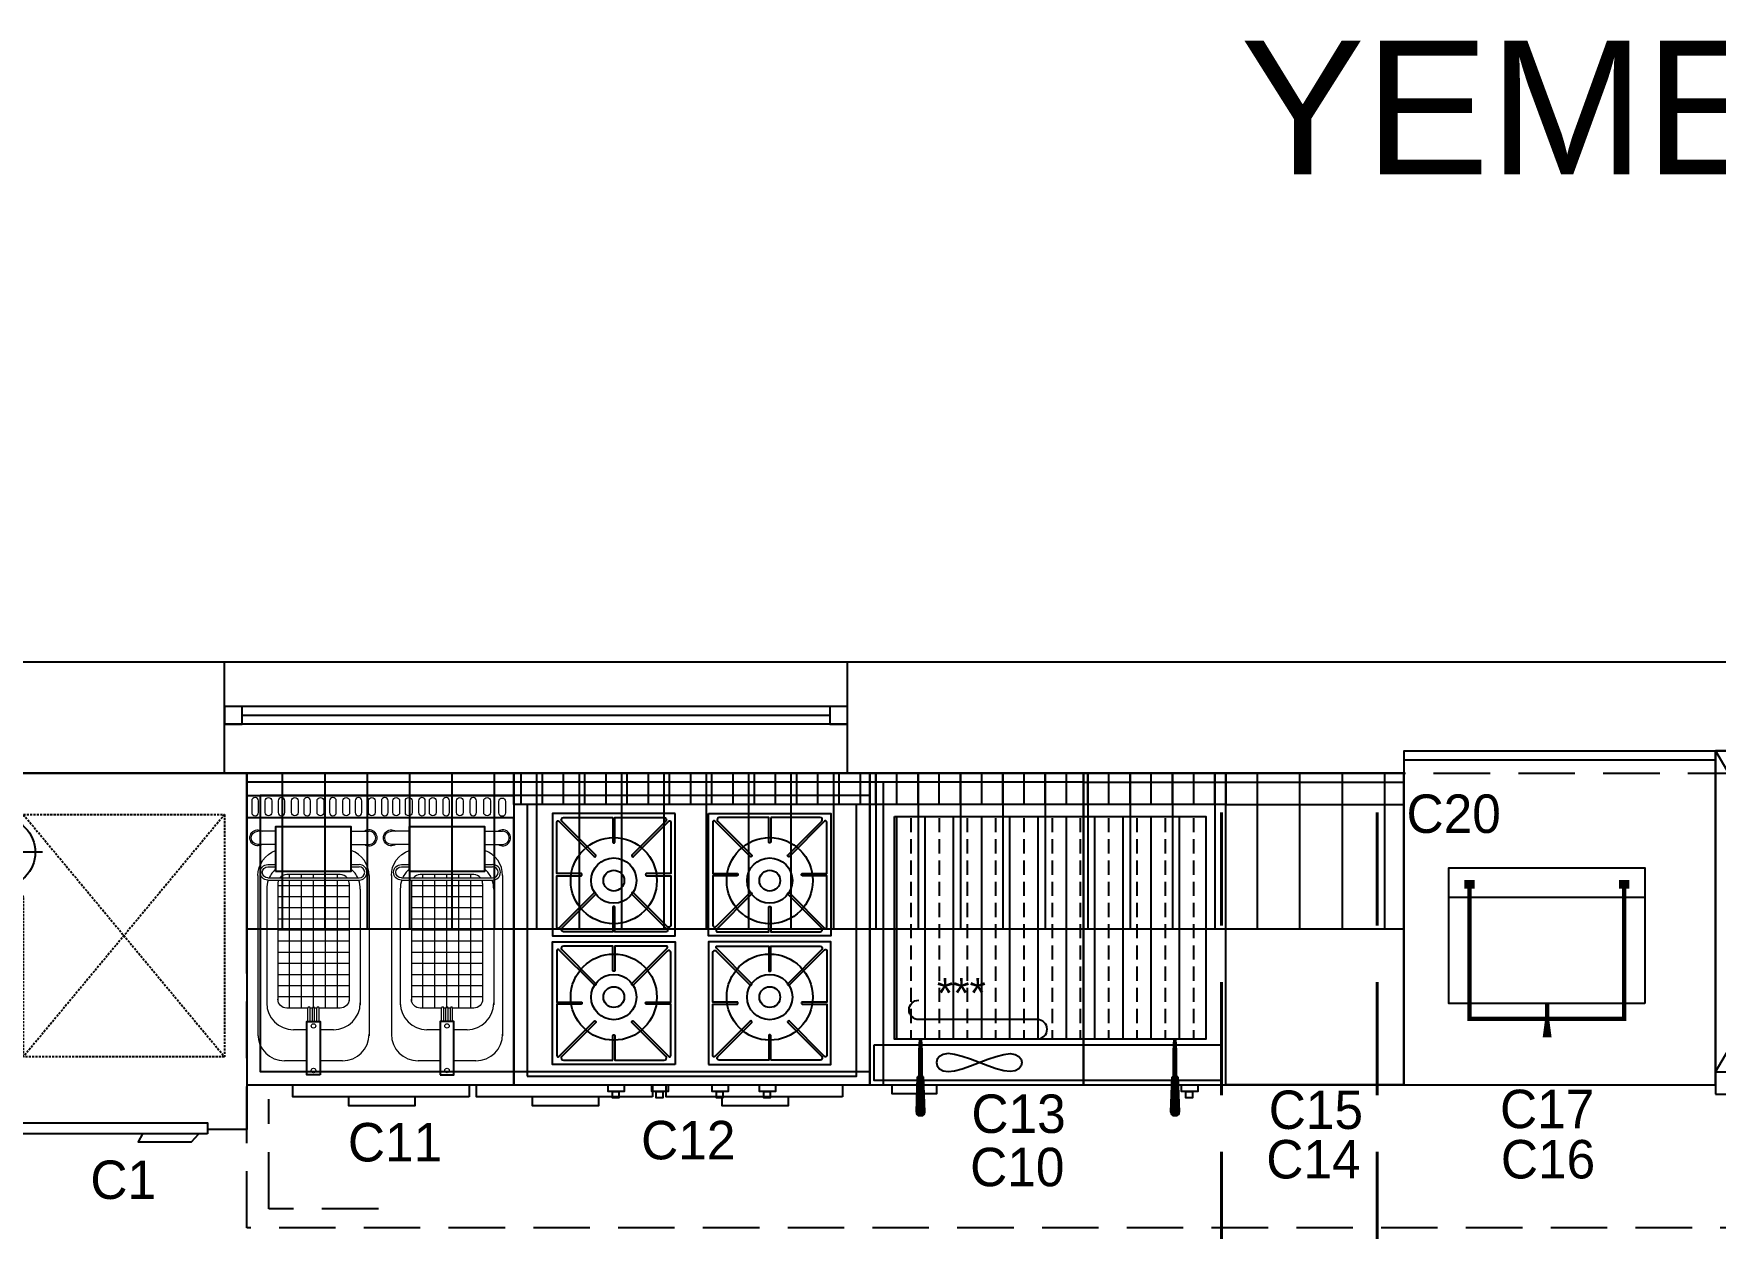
# Model space of a CAD drawing. Header units: millimetres. Extents: x 2497 to 4392, y 822 to 3100.
# Drawn here: x 2816 to 3193.9, y 2831.5 to 3099.8 of the extents above; entities that cross this region are included whole.
import ezdxf
from ezdxf.enums import TextEntityAlignment as Align

# ---------------------------------------------------------------- set-up
doc = ezdxf.new("R2010")
doc.units = ezdxf.units.MM
for name, pattern in [('DASHED', [0.75, 0.5, -0.25]), ('DASHEDX2', [38.1, 25.4, -12.7]), ('HIDDENX2', [19.05, 12.7, -6.35])]:
    doc.linetypes.add(name, pattern=pattern)
doc.layers.add('CIHAZ', color=2, linetype='Continuous')
doc.layers.add('MUTFAKEKİPMAN', color=1, linetype='Continuous')
doc.styles.get("Standard").update_dxf_attribs({"font": 'arial.ttf'})
doc.styles.add('TAKSİM', font='GOTHIC.TTF', dxfattribs={"height": 20})

# ---------------------------------------------------------------- blocks, each defined once
blk = doc.blocks.new('A$C3E822EE1')
at = {"layer": 'MUTFAKEKİPMAN'}
h = blk.add_hatch(dxfattribs=at)
h.set_pattern_fill('ANSI32', color=256, angle=180, style=0)
h.set_pattern_definition([(315, (-4249.49996, 7833.96362), (-0.265165043, -0.265165043), []), (315, (-4249.3232, 7833.96362), (-0.265165043, -0.265165043), [])])
h.paths.add_polyline_path([(12.1, 69), (10.72, 69), (10.69, 70), (12.14, 70)])
h.paths.add_polyline_path([(12.07, 68.17), (11.76, 68.17), (11.76, 62.37), (11.68, 61), (11.15, 61), (11.07, 62.37), (11.07, 68.17), (10.75, 68.17), (10.72, 69), (12.1, 69)])
h.paths.add_polyline_path([(12.2, 72), (10.62, 72), (10.48, 76.14, -0.437405), (11.18, 76.9), (11.64, 76.9, -0.437405), (12.35, 76.14)])
h.paths.add_polyline_path([(12.14, 70), (10.69, 70), (10.62, 72), (12.2, 72)])
h.paths.add_polyline_path([(11.6, 59.71), (11.23, 59.71), (11.15, 61), (11.68, 61)])
h = blk.add_hatch(dxfattribs=at)
h.set_pattern_fill('ANSI32', color=256, angle=180, style=0)
h.set_pattern_definition([(225, (4329.50004, 7833.96362), (0.265165043, -0.265165043), []), (225, (4329.32326, 7833.96362), (0.265165043, -0.265165043), [])])
h.paths.add_polyline_path([(67.9, 69), (69.28, 69), (69.31, 70), (67.86, 70)])
h.paths.add_polyline_path([(67.93, 68.17), (68.24, 68.17), (68.24, 62.37), (68.32, 61), (68.85, 61), (68.93, 62.37), (68.93, 68.17), (69.25, 68.17), (69.28, 69), (67.9, 69)])
h.paths.add_polyline_path([(67.8, 72), (69.38, 72), (69.52, 76.14, 0.437405), (68.82, 76.9), (68.36, 76.9, 0.437405), (67.65, 76.14)])
h.paths.add_polyline_path([(67.86, 70), (69.31, 70), (69.38, 72), (67.8, 72)])
h.paths.add_polyline_path([(68.4, 59.71), (68.77, 59.71), (68.85, 61), (68.32, 61)])
h = blk.add_hatch(dxfattribs=at)
h.set_pattern_fill('ANSI33', color=256, angle=225, style=0)
h.set_pattern_definition([(270, (3371.733, 5045.6104), (6.35, -2e-15), []), (270, (3368.558, 5042.4354), (6.35, -2e-15), [3.175, -1.5875])])
h.paths.add_polyline_path([(74.47, 9.71), (74.47, 59.71), (4.47, 59.71), (4.47, 9.71)])
h = blk.add_hatch(dxfattribs=at)
h.set_pattern_fill('ANSI31', color=256, scale=1.5, angle=225, style=0)
h.set_pattern_definition([(270, (3371.7327, 5050.6104), (4.7625, -1e-15), [])])
h.paths.add_polyline_path([(0, 7), (0, 0), (80, 0), (80, 7)])
for p, q in [((10.48, 76.14), (10.75, 68.17)), ((10.75, 68.17), (10.48, 76.14)), ((11.64, 76.9), (11.18, 76.9)), ((11.18, 76.9), (11.64, 76.9)), ((12.35, 76.14), (12.07, 68.17)), ((67.65, 76.14), (67.93, 68.17)), ((68.36, 76.9), (68.82, 76.9)), ((68.82, 76.9), (68.36, 76.9)), ((69.52, 76.14), (69.25, 68.17)), ((69.25, 68.17), (69.52, 76.14)), ((10.75, 68.17), (11.07, 68.17)), ((11.07, 68.17), (10.75, 68.17)), ((11.07, 68.17), (11.07, 62.37)), ((11.76, 68.17), (11.76, 62.37)), ((12.07, 68.17), (11.76, 68.17)), ((67.93, 68.17), (68.24, 68.17)), ((68.24, 68.17), (68.24, 62.37)), ((68.93, 68.17), (68.93, 62.37)), ((69.25, 68.17), (68.93, 68.17)), ((68.93, 68.17), (69.25, 68.17)), ((11.07, 62.37), (11.23, 59.71)), ((11.76, 62.37), (11.6, 59.71)), ((68.24, 62.37), (68.4, 59.71)), ((68.93, 62.37), (68.77, 59.71)), ((11.23, 59.71), (11.6, 59.71)), ((11.6, 59.71), (11.23, 59.71)), ((68.77, 59.71), (68.4, 59.71)), ((68.4, 59.71), (68.77, 59.71))]:
    blk.add_line(p, q, dxfattribs=at)
for points in [[(8.98, 71.46), (7.52, 71.46), (7.52, 72.92), (8.98, 72.92)], [(75, 70), (65, 70), (65, 72), (75, 72)], [(80, 70), (0, 70), (0, 0), (80, 0)], [(79, 61), (1, 61), (1, 69), (79, 69)], [(9.94, 70), (6.3, 70), (6.3, 71.46), (9.94, 71.46)], [(74.47, 9.71), (4.47, 9.71), (4.47, 59.71), (74.47, 59.71)], [(80, 0), (0, 0), (0, 7), (80, 7)]]:
    blk.add_lwpolyline(points, close=True, dxfattribs=at)
for centre, start, end in [((11.18, 76.19), 90, 184.4992), ((11.18, 76.19), 90, 184.4992), ((11.64, 76.19), 355.5008, 90), ((68.36, 76.19), 90, 184.4992), ((68.82, 76.19), 355.5008, 90), ((68.82, 76.19), 355.5008, 90)]:
    blk.add_arc(centre, 0.706, start, end, dxfattribs=at)
blk = doc.blocks.new('A$C71D9588E')
at = {"layer": 'MUTFAKEKİPMAN', "linetype": 'Continuous', "lineweight": 0}
for p, q in [((6.5, 57), (2.5, 57)), ((23.5, 57), (27.5, 57)), ((36.5, 57), (32.5, 57)), ((53.5, 57), (57.5, 57)), ((6.5, 54), (2.5, 54)), ((23.5, 54), (27.5, 54)), ((36.5, 54), (32.5, 54)), ((53.5, 54), (57.5, 54)), ((4.75, 49.5), (6.5, 49.5)), ((23.5, 49.5), (25.25, 49.5)), ((34.75, 49.5), (36.5, 49.5)), ((53.5, 49.5), (55.25, 49.5)), ((2.5, 47), (2.5, 11)), ((4.75, 49), (6.5, 49)), ((4.75, 46.5), (25.25, 46.5)), ((4.75, 46), (25.25, 46)), ((21, 47.25), (9, 47.25)), ((9.5, 47.25), (9.5, 46.5)), ((9.5, 46), (9.5, 17.25)), ((12.2, 47.25), (12.2, 46.5)), ((12.2, 46), (12.2, 17.25)), ((14.9, 47.25), (14.9, 46.5)), ((14.9, 46), (14.9, 17.25)), ((17.6, 47.25), (17.6, 46.5)), ((17.6, 46), (17.6, 17.25)), ((20.3, 47.25), (20.3, 46.5)), ((20.3, 46), (20.3, 17.25)), ((23.5, 49), (25.25, 49)), ((27.5, 47), (27.5, 11)), ((32.5, 47), (32.5, 11)), ((34.75, 49), (36.5, 49)), ((34.75, 46.5), (55.25, 46.5)), ((34.75, 46), (55.25, 46)), ((51, 47.25), (39, 47.25)), ((39.5, 47.25), (39.5, 46.5)), ((39.5, 46), (39.5, 17.25)), ((42.2, 47.25), (42.2, 46.5)), ((42.2, 46), (42.2, 17.25)), ((44.9, 47.25), (44.9, 46.5)), ((44.9, 46), (44.9, 17.25)), ((47.6, 47.25), (47.6, 46.5)), ((47.6, 46), (47.6, 17.25)), ((50.3, 47.25), (50.3, 46.5)), ((50.3, 46), (50.3, 17.25)), ((53.5, 49), (55.25, 49)), ((57.5, 47), (57.5, 11)), ((4.5, 44), (4.5, 18)), ((7, 45.25), (7, 18.85)), ((23, 44.75), (7, 44.75)), ((23, 42.25), (7, 42.25)), ((23, 45.25), (23, 18.85)), ((25.5, 44), (25.5, 18)), ((34.5, 44), (34.5, 18)), ((37, 45.25), (37, 18.85)), ((53, 44.75), (37, 44.75)), ((53, 42.25), (37, 42.25)), ((53, 45.25), (53, 18.85)), ((55.5, 44), (55.5, 18)), ((23, 39.75), (7, 39.75)), ((53, 39.75), (37, 39.75)), ((23, 37.25), (7, 37.25)), ((23, 34.75), (7, 34.75)), ((53, 37.25), (37, 37.25)), ((53, 34.75), (37, 34.75)), ((23, 32.25), (7, 32.25)), ((53, 32.25), (37, 32.25)), ((23, 29.75), (7, 29.75)), ((23, 27.25), (7, 27.25)), ((53, 29.75), (37, 29.75)), ((53, 27.25), (37, 27.25)), ((23, 24.75), (7, 24.75)), ((53, 24.75), (37, 24.75)), ((23, 22.25), (7, 22.25)), ((23, 19.75), (7, 19.75)), ((53, 22.25), (37, 22.25)), ((53, 19.75), (37, 19.75)), ((13.75, 17.25), (9, 17.25)), ((13.75, 14.25), (13.75, 17.25)), ((14.25, 14.25), (14.25, 17.25)), ((14.75, 17.25), (14.25, 17.25)), ((14.75, 14.25), (14.75, 17.25)), ((15.25, 14.25), (15.25, 17.25)), ((15.75, 17.25), (15.25, 17.25)), ((15.75, 14.25), (15.75, 17.25)), ((16.25, 14.25), (16.25, 17.25)), ((21, 17.25), (16.25, 17.25)), ((43.75, 17.25), (39, 17.25)), ((43.75, 14.25), (43.75, 17.25)), ((44.25, 14.25), (44.25, 17.25)), ((44.75, 17.25), (44.25, 17.25)), ((44.75, 14.25), (44.75, 17.25)), ((45.25, 14.25), (45.25, 17.25)), ((45.75, 17.25), (45.25, 17.25)), ((45.75, 14.25), (45.75, 17.25)), ((46.25, 14.25), (46.25, 17.25)), ((51, 17.25), (46.25, 17.25)), ((13.5, 12.4), (10.5, 12.4)), ((19.5, 12.4), (16.5, 12.4)), ((43.5, 12.4), (40.5, 12.4)), ((49.5, 12.4), (46.5, 12.4)), ((13.5, 5.4), (8.5, 5.4)), ((21.5, 5.4), (16.5, 5.4)), ((43.5, 5.4), (38.5, 5.4)), ((51.5, 5.4), (46.5, 5.4))]:
    blk.add_line(p, q, dxfattribs=at)
at = {"layer": 'MUTFAKEKİPMAN'}
for points in [[(0, 65), (60, 65), (60, 60), (0, 60)], [(0, 0), (60, 0), (60, 60), (0, 60)], [(6.5, 48), (23.5, 48), (23.5, 58), (6.5, 58)], [(36.5, 48), (53.5, 48), (53.5, 58), (36.5, 58)], [(16.5, 2.25), (13.5, 2.25), (13.5, 14.25), (16.5, 14.25)], [(43.5, 2.25), (46.5, 2.25), (46.5, 14.25), (43.5, 14.25)]]:
    blk.add_lwpolyline(points, close=True, dxfattribs=at)
at = {"layer": 'MUTFAKEKİPMAN', "linetype": 'Continuous', "lineweight": 0}
for points in [[(2.62, 63.78, 0.999894), (1.12, 63.78), (1.12, 61.18, 1), (2.62, 61.18), (2.62, 63.78)], [(5.62, 63.78), (5.62, 61.18, -1), (4.12, 61.18), (4.12, 63.78, -0.999894), (5.62, 63.78)], [(8.55, 63.78, 0.999894), (7.05, 63.78), (7.05, 61.18, 1), (8.55, 61.18), (8.55, 63.78)], [(11.55, 63.78), (11.55, 61.18, -1), (10.05, 61.18), (10.05, 63.78, -0.999894), (11.55, 63.78)], [(14.3, 63.78, 0.999894), (12.8, 63.78), (12.8, 61.18, 1), (14.3, 61.18), (14.3, 63.78)], [(17.3, 63.78), (17.3, 61.18, -1), (15.8, 61.18), (15.8, 63.78, -0.999894), (17.3, 63.78)], [(20.12, 63.78, 0.999894), (18.62, 63.78), (18.62, 61.18, 1), (20.12, 61.18), (20.12, 63.78)], [(23.12, 63.78), (23.12, 61.18, -1), (21.62, 61.18), (21.62, 63.78, -0.999894), (23.12, 63.78)], [(25.87, 63.78, 0.999894), (24.37, 63.78), (24.37, 61.18, 1), (25.87, 61.18), (25.87, 63.78)], [(28.87, 63.78), (28.87, 61.18, -1), (27.37, 61.18), (27.37, 63.78, -0.999894), (28.87, 63.78)], [(31.75, 63.78, 0.999894), (30.25, 63.78), (30.25, 61.18, 1), (31.75, 61.18), (31.75, 63.78)], [(34.35, 63.78), (34.35, 61.18, -1), (32.85, 61.18), (32.85, 63.78, -0.999894), (34.35, 63.78)], [(37.14, 63.78), (37.14, 61.18, -1), (35.64, 61.18), (35.64, 63.78, -0.999894), (37.14, 63.78)], [(40.13, 63.78, 0.999894), (38.63, 63.78), (38.63, 61.18, 1), (40.13, 61.18), (40.13, 63.78)], [(42.54, 63.78), (42.54, 61.18, -1), (41.04, 61.18), (41.04, 63.78, -0.999894), (42.54, 63.78)], [(45.54, 63.78, 0.999894), (44.04, 63.78), (44.04, 61.18, 1), (45.54, 61.18), (45.54, 63.78)], [(48.64, 63.78), (48.64, 61.18, -1), (47.14, 61.18), (47.14, 63.78, -0.999894), (48.64, 63.78)], [(51.64, 63.78, 0.999894), (50.14, 63.78), (50.14, 61.18, 1), (51.64, 61.18), (51.64, 63.78)], [(54.75, 63.78), (54.75, 61.18, -1), (53.25, 61.18), (53.25, 63.78, -0.999894), (54.75, 63.78)], [(58.13, 63.68), (58.13, 61.08, -1), (56.63, 61.08), (56.63, 63.68, -0.999894), (58.13, 63.68)]]:
    blk.add_lwpolyline(points, format="xyb", dxfattribs=at)
for centre in [(15, 13.25), (45, 13.25), (15, 3.25), (45, 3.25)]:
    blk.add_circle(centre, 0.5, dxfattribs=at)
at = {"layer": 'MUTFAKEKİPMAN', "linetype": 'Continuous', "lineweight": 0, "extrusion": (0, 0, -1)}
for centre, radius, start, end in [((-2.5, 55.5), 1.8, 236.4427, 123.5573), ((-2.5, 55.5), 1.5, 270.0011, 90), ((-32.5, 55.5), 1.8, 236.4427, 123.5573), ((-32.5, 55.5), 1.5, 270.0011, 90), ((-8.5, 47), 6, 0, 70.5288), ((-4.75, 47.75), 1.75, 270, 90), ((-38.5, 47), 6, 0, 70.5288), ((-34.75, 47.75), 1.75, 270, 90), ((-4.75, 47.75), 1.25, 270, 90), ((-34.75, 47.75), 1.25, 270, 90), ((-9, 19.25), 2, 270, 0), ((-21, 19.25), 2, 180, 270), ((-39, 19.25), 2, 270, 0), ((-51, 19.25), 2, 180, 270)]:
    blk.add_arc(centre, radius, start, end, dxfattribs=at)
at = {"layer": 'MUTFAKEKİPMAN', "linetype": 'Continuous', "lineweight": 0}
for centre, radius, start, end in [((27.5, 55.5), 1.8, 236.4427, 123.5573), ((27.5, 55.5), 1.5, 270.0011, 90), ((57.5, 55.5), 1.8, 236.4427, 123.5573), ((57.5, 55.5), 1.5, 270.0011, 90), ((21.5, 47), 6, 0, 70.5288), ((25.25, 47.75), 1.75, 270, 90), ((51.5, 47), 6, 0, 70.5288), ((55.25, 47.75), 1.75, 270, 90), ((10.5, 44), 6, 160.5288, 180), ((10.5, 44), 6, 131.8103, 155.3757), ((9, 45.25), 2, 157.9757, 180), ((9, 45.25), 2, 90, 141.3178), ((21, 45.25), 2, 38.6822, 90), ((21, 45.25), 2, 0, 22.0243), ((19.5, 44), 6, 24.6243, 48.1897), ((19.5, 44), 6, 0, 19.4712), ((25.25, 47.75), 1.25, 270, 90), ((40.5, 44), 6, 160.5288, 180), ((40.5, 44), 6, 131.8103, 155.3757), ((39, 45.25), 2, 157.9757, 180), ((39, 45.25), 2, 90, 141.3178), ((51, 45.25), 2, 38.6822, 90), ((51, 45.25), 2, 0, 22.0243), ((49.5, 44), 6, 24.6243, 48.1897), ((49.5, 44), 6, 0, 19.4712), ((55.25, 47.75), 1.25, 270, 90), ((10.5, 18.4), 6, 180, 270), ((14, 17.25), 0.25, 0, 180), ((15, 17.25), 0.25, 0, 180), ((16, 17.25), 0.25, 0, 180), ((19.5, 18.4), 6, 270, 0), ((40.5, 18.4), 6, 180, 270), ((44, 17.25), 0.25, 0, 180), ((45, 17.25), 0.25, 0, 180), ((46, 17.25), 0.25, 0, 180), ((49.5, 18.4), 6, 270, 0), ((8.5, 11.4), 6, 180, 270), ((21.5, 11.4), 6, 270, 0), ((38.5, 11.4), 6, 180, 270), ((51.5, 11.4), 6, 270, 0)]:
    blk.add_arc(centre, radius, start, end, dxfattribs=at)
blk = doc.blocks.new('A$C67BA2794')
at = {"layer": 'MUTFAKEKİPMAN'}
blk.add_lwpolyline([(0, 7.57), (44, 7.57), (44, 38.03), (0, 38.03)], close=True, dxfattribs=at)
for points, const_width in [([(3.46, 34.35), (5.8, 34.35)], 2), ([(4.63, 34.03), (4.63, 4.11), (22, 4.11)], 1), ([(39.37, 34.03), (39.37, 4.11), (22, 4.11)], 1), ([(40.54, 34.35), (38.2, 34.35)], 2)]:
    blk.add_lwpolyline(points, dxfattribs=dict(at, const_width=const_width))
blk.add_lwpolyline([(44, 31.48), (0, 31.48)], dxfattribs=at)
blk.add_lwpolyline([(21.94, 7.48, 1, 1, 0), (21.94, 3.72, 1, 2, 0), (21.94, 0, 2, 2, 0)], format="xyseb", dxfattribs=at)
blk = doc.blocks.new('A$C4D576893')
at = {"layer": 'MUTFAKEKİPMAN'}
blk.add_line((188, 72.6), (0, 72.6), dxfattribs=at)
for points in [[(188, 4.6), (188, 74.6), (0, 74.6), (0, 4.6)], [(140, 69.6), (3, 69.6), (3, 7.6), (140, 7.6)], [(171.56, 7.62), (170.1, 7.8), (168.4, 8.25), (166.54, 8.89), (164.59, 9.63), (162.64, 10.36), (160.78, 11), (159.07, 11.46), (157.62, 11.63), (156.47, 11.46), (155.66, 11), (155.17, 10.36), (155, 9.63), (155.17, 8.89), (155.66, 8.25), (156.47, 7.8), (157.62, 7.62), (159.07, 7.8), (160.78, 8.25), (162.64, 8.89), (164.59, 9.63), (166.54, 10.36), (168.4, 11), (170.1, 11.46), (171.56, 11.63), (172.7, 11.46), (173.52, 11), (174.01, 10.36), (174.17, 9.63), (174.01, 8.89), (173.52, 8.25), (172.7, 7.8)], [(49.95, 1.96), (10.35, 1.96), (10.35, 4.6), (49.95, 4.6)], [(91.21, 1.96), (51.61, 1.96), (51.61, 4.6), (91.21, 4.6)], [(133.84, 1.96), (94.24, 1.96), (94.24, 4.6), (133.84, 4.6)], [(37.82, 1.96), (22.87, 1.96), (22.87, 0), (37.82, 0)], [(79.08, 1.96), (64.14, 1.96), (64.14, 0), (79.08, 0)], [(121.71, 1.96), (106.77, 1.96), (106.77, 0), (121.71, 0)]]:
    blk.add_lwpolyline(points, close=True, dxfattribs=at)
blk.add_lwpolyline([(143, 72.6), (143, 4.6)], dxfattribs=at)
for points in [[(177.67, 19.28), (151, 19.28, -1), (151, 23.63)], [(151, 14.93), (177.67, 14.93, 1), (177.67, 19.28)]]:
    blk.add_lwpolyline(points, format="xyb", dxfattribs=at)
blk.add_text('***', height=6.76, dxfattribs=at).set_placement((155.07, 21.86))
blk = doc.blocks.new('A$C7C452480')
at = {"layer": 'MUTFAKEKİPMAN'}
h = blk.add_hatch(dxfattribs=at)
h.set_pattern_fill('ANSI31', color=256, scale=1.5, angle=45, style=0)
h.set_pattern_definition([(90, (-2508.419, -6412.801), (-4.7625, 9e-16), [])])
h.paths.add_polyline_path([(0, 72.92), (0, 65.92), (80, 65.92), (80, 72.92)])
for points in [[(0, 2.92), (80, 2.92), (80, 72.92), (0, 72.92)], [(80, 65.92), (0, 65.92), (0, 72.92), (80, 72.92)], [(3, 4.92), (77, 4.92), (77, 65.92), (3, 65.92)], [(21.2, 2.92), (24.84, 2.92), (24.84, 1.46), (21.2, 1.46)], [(22.17, 1.46), (23.62, 1.46), (23.62, 0), (22.17, 0)], [(31.05, 2.92), (34.69, 2.92), (34.69, 1.46), (31.05, 1.46)], [(32.02, 1.46), (33.47, 1.46), (33.47, 0), (32.02, 0)], [(44.56, 2.92), (48.2, 2.92), (48.2, 1.46), (44.56, 1.46)], [(45.52, 1.46), (46.98, 1.46), (46.98, 0), (45.52, 0)], [(55.2, 2.92), (58.84, 2.92), (58.84, 1.46), (55.2, 1.46)], [(56.16, 1.46), (57.62, 1.46), (57.62, 0), (56.16, 0)]]:
    blk.add_lwpolyline(points, close=True, dxfattribs=at)
for points in [[(36.24, 63.92), (8.73, 63.92), (8.73, 36.4), (36.24, 36.4), (36.24, 63.92)], [(43.76, 63.92), (71.27, 63.92), (71.27, 36.4), (43.76, 36.4), (43.76, 63.92)], [(36.24, 7.55), (8.73, 7.55), (8.73, 35.06), (36.24, 35.06), (36.24, 7.55)], [(43.76, 7.55), (71.27, 7.55), (71.27, 35.06), (43.76, 35.06), (43.76, 7.55)]]:
    blk.add_lwpolyline(points, dxfattribs=at)
for points in [[(22.25, 62.97), (22.25, 57.5, 0.414214), (22.44, 57.31), (22.53, 57.31, 0.414214), (22.72, 57.5), (22.72, 62.97), (33.82, 62.97, -0.668179), (34.16, 62.17), (26.51, 54.52, 0.810443), (26.89, 54.24), (34.81, 62.16, -0.668179), (35.3, 61.96), (35.3, 50.4), (29.82, 50.4, 0.414214), (29.63, 50.21), (29.63, 50.11, 0.414214), (29.82, 49.92), (35.3, 49.92), (35.3, 38.82, -0.668179), (34.49, 38.49), (26.85, 46.13, 0.810443), (26.56, 45.75), (34.48, 37.83, -0.668179), (34.28, 37.35), (22.72, 37.35), (22.72, 42.82, 0.414214), (22.53, 43.01), (22.44, 43.01, 0.414214), (22.25, 42.82), (22.25, 37.35), (11.14, 37.35, -0.668179), (10.81, 38.15), (18.45, 45.79, 0.810443), (18.07, 46.08), (10.15, 38.16, -0.668179), (9.67, 38.36), (9.67, 49.92), (15.14, 49.92, 0.414214), (15.33, 50.11), (15.33, 50.21, 0.414214), (15.14, 50.4), (9.67, 50.4), (9.67, 61.96, -0.668179), (10.15, 62.16), (18.07, 54.24, 0.810443), (18.45, 54.52), (10.81, 62.17, -0.668179), (11.14, 62.97)], [(57.75, 62.97), (57.75, 57.5, -0.414214), (57.56, 57.31), (57.47, 57.31, -0.414214), (57.28, 57.5), (57.28, 62.97), (46.18, 62.97, 0.668179), (45.84, 62.17), (53.49, 54.52, -0.810443), (53.11, 54.24), (45.19, 62.16, 0.668179), (44.7, 61.96), (44.7, 50.4), (50.18, 50.4, -0.414214), (50.37, 50.21), (50.37, 50.11, -0.414214), (50.18, 49.92), (44.7, 49.92), (44.7, 38.82, 0.668179), (45.51, 38.49), (53.15, 46.13, -0.810443), (53.44, 45.75), (45.52, 37.83, 0.668179), (45.72, 37.35), (57.28, 37.35), (57.28, 42.82, -0.414214), (57.47, 43.01), (57.56, 43.01, -0.414214), (57.75, 42.82), (57.75, 37.35), (68.86, 37.35, 0.668179), (69.19, 38.15), (61.55, 45.79, -0.810443), (61.93, 46.08), (69.85, 38.16, 0.668179), (70.33, 38.36), (70.33, 49.92), (64.86, 49.92, -0.414214), (64.67, 50.11), (64.67, 50.21, -0.414214), (64.86, 50.4), (70.33, 50.4), (70.33, 61.96, 0.668179), (69.85, 62.16), (61.93, 54.24, -0.810443), (61.55, 54.52), (69.19, 62.17, 0.668179), (68.86, 62.97)], [(22.25, 8.49), (22.25, 13.97, -0.414214), (22.44, 14.16), (22.53, 14.16, -0.414214), (22.72, 13.97), (22.72, 8.49), (33.82, 8.49, 0.668179), (34.16, 9.3), (26.51, 16.94, -0.810443), (26.89, 17.23), (34.81, 9.31, 0.668179), (35.3, 9.51), (35.3, 21.07), (29.82, 21.07, -0.414214), (29.63, 21.26), (29.63, 21.35, -0.414214), (29.82, 21.54), (35.3, 21.54), (35.3, 32.65, 0.668179), (34.49, 32.98), (26.85, 25.34, -0.810443), (26.56, 25.72), (34.48, 33.64, 0.668179), (34.28, 34.12), (22.72, 34.12), (22.72, 28.65, -0.414214), (22.53, 28.46), (22.44, 28.46, -0.414214), (22.25, 28.65), (22.25, 34.12), (11.14, 34.12, 0.668179), (10.81, 33.31), (18.45, 25.67, -0.810443), (18.07, 25.38), (10.15, 33.3, 0.668179), (9.67, 33.1), (9.67, 21.54), (15.14, 21.54, -0.414214), (15.33, 21.35), (15.33, 21.26, -0.414214), (15.14, 21.07), (9.67, 21.07), (9.67, 9.51, 0.668179), (10.15, 9.31), (18.07, 17.23, -0.810443), (18.45, 16.94), (10.81, 9.3, 0.668179), (11.14, 8.49)], [(57.75, 8.49), (57.75, 13.97, 0.414214), (57.56, 14.16), (57.47, 14.16, 0.414214), (57.28, 13.97), (57.28, 8.49), (46.18, 8.49, -0.668179), (45.84, 9.3), (53.49, 16.94, 0.810443), (53.11, 17.23), (45.19, 9.31, -0.668179), (44.7, 9.51), (44.7, 21.07), (50.18, 21.07, 0.414214), (50.37, 21.26), (50.37, 21.35, 0.414214), (50.18, 21.54), (44.7, 21.54), (44.7, 32.65, -0.668179), (45.51, 32.98), (53.15, 25.34, 0.810443), (53.44, 25.72), (45.52, 33.64, -0.668179), (45.72, 34.12), (57.28, 34.12), (57.28, 28.65, 0.414214), (57.47, 28.46), (57.56, 28.46, 0.414214), (57.75, 28.65), (57.75, 34.12), (68.86, 34.12, -0.668179), (69.19, 33.31), (61.55, 25.67, 0.810443), (61.93, 25.38), (69.85, 33.3, -0.668179), (70.33, 33.1), (70.33, 21.54), (64.86, 21.54, 0.414214), (64.67, 21.35), (64.67, 21.26, 0.414214), (64.86, 21.07), (70.33, 21.07), (70.33, 9.51, -0.668179), (69.85, 9.31), (61.93, 17.23, 0.810443), (61.55, 16.94), (69.19, 9.3, -0.668179), (68.86, 8.49)]]:
    blk.add_lwpolyline(points, format="xyb", close=True, dxfattribs=at)
for centre, radius in [((22.48, 48.82), 9.68), ((57.52, 48.82), 9.68), ((22.48, 48.82), 5.09), ((57.52, 48.82), 5.09), ((22.48, 48.82), 2.34), ((57.52, 48.82), 2.34), ((22.48, 22.65), 9.68), ((57.52, 22.65), 9.68), ((22.48, 22.65), 5.09), ((57.52, 22.65), 5.09), ((22.48, 22.65), 2.34), ((57.52, 22.65), 2.34)]:
    blk.add_circle(centre, radius, dxfattribs=at)
blk = doc.blocks.new('A$C78E33BE0')
at = {"layer": 'MUTFAKEKİPMAN'}
h = blk.add_hatch(dxfattribs=at)
h.set_pattern_fill('LINE', color=256, scale=0.5, angle=90, style=0)
h.set_pattern_definition([(90, (-1215.7031, -3768.8105), (-1.5875, 1e-16), [])])
h.paths.add_polyline_path([(50.06, 4.26), (43.91, 4.26), (43.91, 0), (50.06, 0)])
for p, q in [((0, 9.26), (42.35, 81.36)), ((0, 81.36), (42.2, 9.26)), ((42.2, 81.36), (42.2, 9.26)), ((0, 9.26), (84.7, 9.26))]:
    blk.add_line(p, q, dxfattribs=at)
for points in [[(0, 4.26), (84.7, 4.26), (84.7, 81.36), (0, 81.36)], [(47.2, 67.26), (47.2, 14.26), (79.7, 14.26), (79.7, 67.26)], [(50.06, 0), (43.91, 0), (43.91, 4.26), (50.06, 4.26)]]:
    blk.add_lwpolyline(points, close=True, dxfattribs=at)
blk.add_lwpolyline([(49.2, 60.26), (49.2, 21.26, 0.414214), (54.2, 16.26), (72.7, 16.26, 0.414214), (77.7, 21.26), (77.7, 60.26, 0.414214), (72.7, 65.26), (54.2, 65.26, 0.414214)], format="xyb", close=True, dxfattribs=at)
blk = doc.blocks.new('A$C734D7A9C')
at = {"layer": 'CIHAZ', "color": 1}
for p, q in [((14.73, 75.33), (14.73, 54.78)), ((24.09, 65.06), (3.98, 65.06))]:
    blk.add_line(p, q, dxfattribs=at)
at = {"layer": 'CIHAZ', "color": 5, "linetype": 'DASHED'}
blk.add_line((65.01, 73.52), (19.82, 19.15), dxfattribs=at)
at = {"layer": 'CIHAZ', "color": 5}
for points in [[(61.2, 1.82), (10.36, 1.82), (10.36, 4.32), (61.2, 4.32)], [(59.2, 1.82), (46.6, 1.82), (45.6, 0), (57.6, 0)]]:
    blk.add_lwpolyline(points, close=True, dxfattribs=at)
at = {"layer": 'CIHAZ', "color": 1}
blk.add_circle((14.73, 65.06), 7.76, dxfattribs=at)
at = {"layer": 'MUTFAKEKİPMAN', "linetype": 'DASHED'}
for p, q in [((19.82, 73.52), (65.01, 73.52)), ((65.01, 73.52), (65.01, 19.15)), ((19.82, 19.15), (19.82, 54.92)), ((65.01, 19.15), (19.82, 19.15))]:
    blk.add_line(p, q, dxfattribs=at)
at = {"layer": 'MUTFAKEKİPMAN', "color": 5, "linetype": 'DASHED'}
blk.add_line((19.82, 73.52), (65.01, 19.15), dxfattribs=at)
at = {"layer": 'MUTFAKEKİPMAN'}
blk.add_lwpolyline([(10.36, 2.81), (0, 2.81), (0, 82.81), (70, 82.81), (70, 2.81), (61.2, 2.81)], dxfattribs=at)
at = {"layer": 'MUTFAKEKİPMAN', "linetype": 'DASHED'}
for centre, radius, start, end in [((11.6, 78.09), 9.4, 291.2079, 330.9566), ((11, 49.89), 10.16, 29.6907, 66.7752)]:
    blk.add_arc(centre, radius, start, end, dxfattribs=at)

msp = doc.modelspace()

# ---------------------------------------------------------------- hatches: boundary and pattern name
at = {"layer": 'MUTFAKEKİPMAN'}
h = msp.add_hatch(dxfattribs=at)
h.set_pattern_fill('ANSI31', color=256, scale=3, angle=45)
h.set_pattern_definition([(90, (14.475, -73.577), (-9.525, 0), [])])
h.paths.add_polyline_path([(3123.92, 2933.72), (2863.92, 2933.72), (2863.92, 2898.72), (3123.92, 2898.72)])

# ---------------------------------------------------------------- linework, layer by layer
at = {"color": 190}
for points in [[(2596.92, 2958.72), (3791.92, 2958.72), (3791.92, 1546.72)], [(2858.92, 2933.72), (2858.92, 2958.72)], [(2998.92, 2933.72), (2998.92, 2958.72)], [(3287.8, 2938.72), (3123.92, 2938.72), (3123.92, 2933.72), (2616.92, 2933.72)]]:
    msp.add_lwpolyline(points, dxfattribs=at)
at = {"color": 96}
for points in [[(2998.92, 2948.72), (2858.92, 2948.72)], [(2998.92, 2944.72), (2858.92, 2944.72)], [(2994.92, 2946.72), (2862.92, 2946.72)]]:
    msp.add_lwpolyline(points, dxfattribs=at)
for points in [[(2862.92, 2948.72), (2858.92, 2948.72), (2858.92, 2944.72), (2862.92, 2944.72)], [(2998.92, 2948.72), (2994.92, 2948.72), (2994.92, 2944.72), (2998.92, 2944.72)]]:
    msp.add_lwpolyline(points, close=True, dxfattribs=at)
at = {"color": 252, "linetype": 'DASHEDX2', "lineweight": 40}
for points in [[(3082.92, 2594.72), (3082.92, 2933.72)], [(3117.92, 2594.72), (3117.92, 2933.72)]]:
    msp.add_lwpolyline(points, dxfattribs=at)
at = {"layer": 'MUTFAKEKİPMAN'}
for points in [[(3123.92, 2863.71), (3193.92, 2863.71), (3193.92, 2938.72), (3123.92, 2938.72)], [(3123.92, 2936.71), (3193.92, 2936.71), (3193.92, 2938.72), (3123.92, 2938.72)], [(2863.92, 2933.72), (3123.92, 2933.72), (3123.92, 2898.72), (2863.92, 2898.72)], [(3051.92, 2863.71), (3123.92, 2863.71), (3123.92, 2933.72), (3051.92, 2933.72)], [(3051.92, 2931.71), (3123.92, 2931.71), (3123.92, 2933.72), (3051.92, 2933.72)], [(3083.92, 2933.72), (3123.92, 2933.72), (3123.92, 2863.72), (3083.92, 2863.72)], [(3083.92, 2926.72), (3123.92, 2926.72), (3123.92, 2933.72), (3083.92, 2933.72)]]:
    msp.add_lwpolyline(points, close=True, dxfattribs=at)
at = {"layer": 'MUTFAKEKİPMAN', "linetype": 'HIDDENX2'}
msp.add_lwpolyline([(2863.92, 2933.72), (3283.92, 2933.72), (3283.92, 2831.62), (2863.92, 2831.62)], close=True, dxfattribs=at)
msp.add_lwpolyline([(2893.5, 2835.92), (2868.92, 2835.92), (2868.92, 2860.5)], dxfattribs=at)

# ---------------------------------------------------------------- block references
for name, p in [('A$C78E33BE0', (3193.92, 2857.37)), ('A$C7C452480', (2923.92, 2860.79))]:
    msp.add_blockref(name, p)
at = {"layer": 'MUTFAKEKİPMAN'}
for name, p in [('A$C734D7A9C', (2793.92, 2850.91)), ('A$C4D576893', (2863.92, 2859.11)), ('A$C71D9588E', (2863.92, 2863.72))]:
    msp.add_blockref(name, p, dxfattribs=at)
at = {"layer": 'MUTFAKEKİPMAN', "rotation": 180}
msp.add_blockref('A$C3E822EE1', (3083.92, 2933.72), dxfattribs=at)
at = {"layer": 'MUTFAKEKİPMAN', "xscale": -1}
msp.add_blockref('A$C67BA2794', (3178.06, 2874.43), dxfattribs=at)

# ---------------------------------------------------------------- texts
at = {"style": 'TAKSİM'}
for s, p in [('C20', (3135.12, 2920.32)), ('C13', (3037.35, 2852.93)), ('C15', (3104.16, 2853.82)), ('C17', (3156.13, 2854)), ('C11', (2897.24, 2846.53)), ('C12', (2963.13, 2847)), ('C10', (3037.06, 2840.96)), ('C14', (3103.61, 2842.71)), ('C16', (3156.32, 2842.71)), ('C1', (2836.17, 2838.1))]:
    msp.add_text(s, height=8.64, dxfattribs=at).set_placement(p, align=Align.CENTER)
at = {"insert": (3087.2, 3098.25), "char_height": 30, "attachment_point": 1}
msp.add_mtext_dynamic_manual_height_columns('YEMEK KURSU/RESTAURANT', width=627.7702, gutter_width=12.5, heights=[0], dxfattribs=at)

doc.saveas('drawing.dxf')
